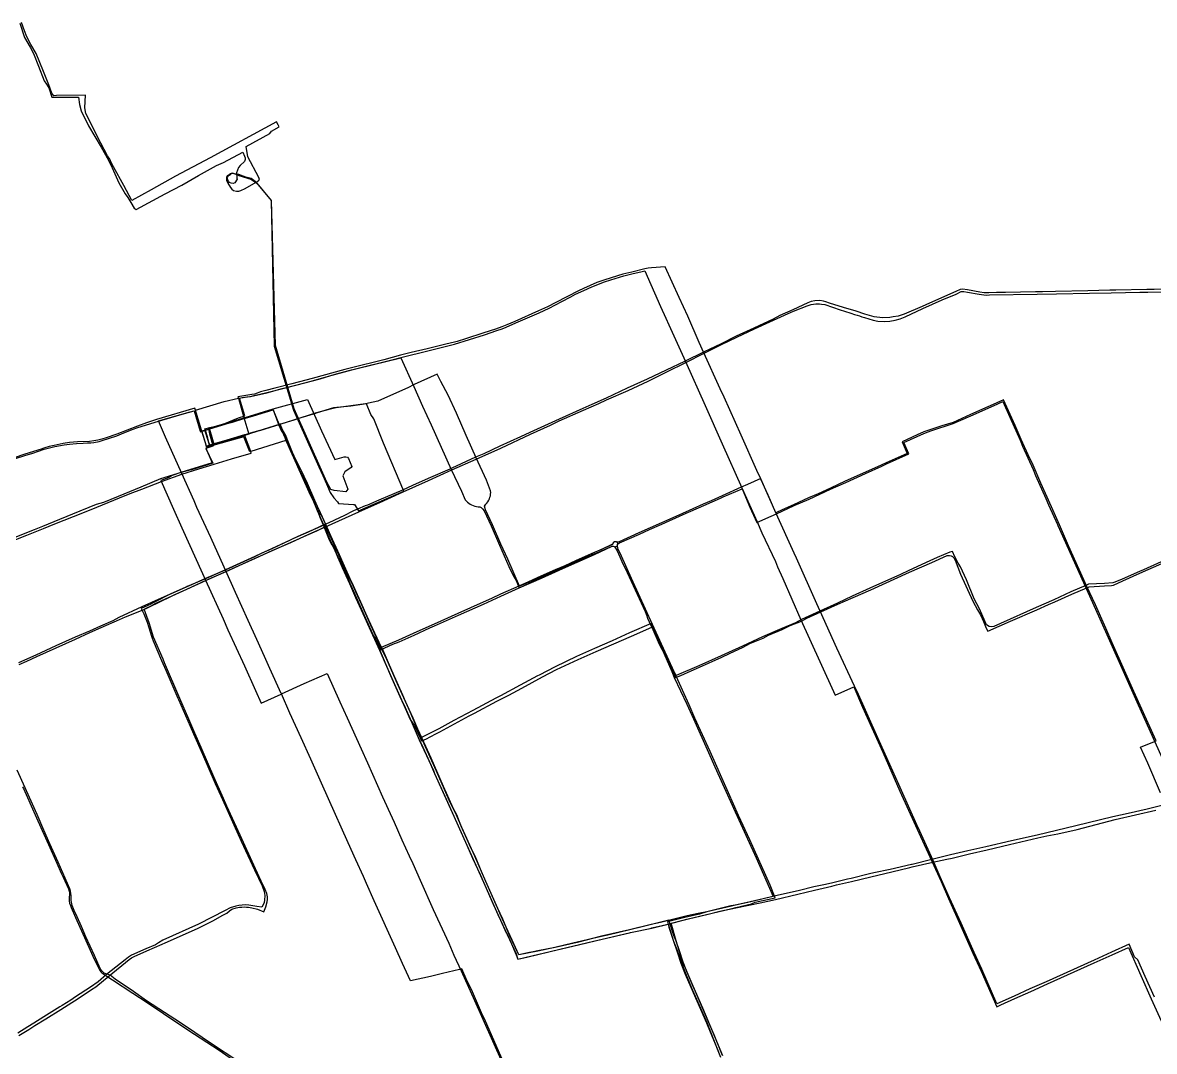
# Model space of a CAD drawing. Header units: inches. Extents: x 325170 to 367135, y 4654809 to 4689624.
# Drawn here: x 330751 to 335964, y 4684238 to 4688979 of the extents above; entities that cross this region are included whole.
import ezdxf

# ---------------------------------------------------------------- set-up
doc = ezdxf.new("R2010")
doc.units = ezdxf.units.IN
doc.header["$MEASUREMENT"] = 0
doc.layers.add('Transit_Windsor_Bus_Route', color=7, linetype='Continuous')

msp = doc.modelspace()

# ---------------------------------------------------------------- linework, layer by layer
at = {"layer": 'Transit_Windsor_Bus_Route'}
for points in [[(330738.8, 4688976.3), (330760, 4688910.5), (330785.5, 4688865.9), (330800.8, 4688835.8), (330823.6, 4688777.3), (330850.6, 4688710.2), (330860.9, 4688694.8), (330871, 4688678.8), (330885.6, 4688635.4), (331008, 4688634.7), (331012.5, 4688600.8), (331021.4, 4688571.6), (331054.9, 4688503.4), (331113.4, 4688405.1), (331140.8, 4688356.2), (331156.7, 4688323.1), (331194.4, 4688239.8), (331222.6, 4688189.1), (331235.6, 4688172.5), (331249.8, 4688149), (331264.7, 4688124.3), (331274.2, 4688117.7), (331408.3, 4688189.2), (331483.9, 4688229.8), (331561.3, 4688273.7), (331643.6, 4688319.8), (331675.9, 4688333.3), (331765.6, 4688381.4), (331773.2, 4688364), (331776.4, 4688355.2), (331776.7, 4688347.3), (331773, 4688338.3), (331752.9, 4688320), (331745.2, 4688311.6), (331735.9, 4688286.7), (331738, 4688262.1), (331738.9, 4688257.5), (331728, 4688240.9), (331720.1, 4688238), (331712.1, 4688238.3), (331704.4, 4688241.5), (331698.6, 4688248.6), (331696.5, 4688253.9), (331695.4, 4688258.7), (331692.3, 4688266.2), (331696.2, 4688274.1), (331708.9, 4688283.6), (331717.6, 4688286), (331746.1, 4688274.9), (331801.4, 4688257.5), (331829.9, 4688239.3), (331895.5, 4688158.7), (331910, 4687487.7), (331998.1, 4687192.4), (332114.8, 4686931.2), (332133.6, 4686892.1), (332155.8, 4686842.3), (332167.8, 4686813.5), (332184, 4686788.9), (332201.7, 4686769.6), (332205.7, 4686762.1), (332275, 4686758.4), (332279.5, 4686757.9), (332298, 4686728.5), (332506.1, 4686820), (332413.5, 4687041.2), (332368, 4687152.3), (332354.7, 4687172.9), (332334.1, 4687222.1), (332262.1, 4687210.5), (332183.3, 4687203.1), (332108.2, 4687179.8), (332099.5, 4687177.8), (332032.8, 4687156.9), (331935.4, 4687126.5), (331859.8, 4687103.2), (331796, 4687085), (331763.4, 4687074.6), (331677.2, 4687048.2), (331632.2, 4687034.2), (331617.4, 4687085.8)], [(330872.5, 4688691.8), (330846.5, 4688753.6), (330813.4, 4688836.6), (330789.5, 4688877.2), (330770.7, 4688913.2), (330760, 4688941.1), (330746, 4688978.7)], [(331617.4, 4687085.8), (331612.1, 4687109.8), (331646.2, 4687119.9), (331775.3, 4687159.6), (331905, 4687199.3), (332062.4, 4687242.6), (332127, 4687097.9), (332188.5, 4686965.6), (332231.8, 4686977.5), (332240, 4686978.3), (332247.7, 4686975.7), (332252, 4686969.3), (332267.8, 4686933.1), (332264.1, 4686928.3), (332235.8, 4686909), (332226.3, 4686890.5), (332249.4, 4686829.2), (332239.1, 4686816.8), (332185.7, 4686821.8), (332170.1, 4686827.8), (332152.1, 4686861.6), (332133.1, 4686902.1), (332002.1, 4687198.7), (331915.6, 4687490.8), (331897.1, 4688159.5), (331828.3, 4688242.5), (331803, 4688260.7), (331778.5, 4688267), (331746.8, 4688278.1), (331713.6, 4688282.8), (331704.7, 4688275.6), (331695.7, 4688270.6), (331690.4, 4688262.1), (331690.4, 4688252.8), (331696.2, 4688238.8), (331707.9, 4688219.5), (331714, 4688211), (331722.7, 4688205.5), (331735.7, 4688202.6), (331747.3, 4688202.6), (331755.5, 4688204.7), (331775.3, 4688213.7), (331837, 4688249.4), (331842, 4688256.3), (331839.4, 4688265.5), (331788.8, 4688360.3), (331781.2, 4688408.4), (331890, 4688467.5), (331897.6, 4688478.1), (331931.9, 4688498.5), (331928.7, 4688507.1), (331920.7, 4688521.3), (331615.1, 4688355.9), (331455.4, 4688271.5), (331343.8, 4688208.4), (331253.6, 4688159.2), (331216.8, 4688228.2), (331169.2, 4688313.4), (331159.3, 4688334.7), (331152.5, 4688349.7), (331142.7, 4688364.7), (331111.8, 4688423.8), (331042.1, 4688559.5), (331037.8, 4688586), (331040.8, 4688645), (330907.4, 4688642.7), (330894.3, 4688642), (330886.1, 4688653.7), (330872.5, 4688691.8)], [(335964.5, 4684487.2), (335921.9, 4684583.5), (335887.8, 4684659.4), (335872.7, 4684674), (335847.8, 4684731.4), (335765.5, 4684694.6), (335686.4, 4684657.9), (335465.8, 4684558.9), (335389.3, 4684525.8), (335317.6, 4684492.8), (335238.5, 4684457.6), (335169.2, 4684616.1), (335134.2, 4684693), (335073.1, 4684829.3), (335020.7, 4684945.7), (334977.6, 4685042), (334944.5, 4685117.4), (334883.4, 4685252.6), (334869.7, 4685282), (334798.5, 4685440.2), (334786.1, 4685468), (334689.7, 4685682.3), (334594, 4685896.4), (334583.1, 4685921), (334500.8, 4686095.3), (334424.9, 4686266), (334409, 4686300.7), (334315.9, 4686509.9), (334304.2, 4686533.5), (334222.2, 4686716.6), (334150.5, 4686876.1), (334132.5, 4686914.5), (334059.8, 4687077.7), (333981.7, 4687253.2), (333964.5, 4687291.3), (333889.1, 4687456.9), (333867.7, 4687504.3), (333814.5, 4687626), (333774.8, 4687711.7), (333710.8, 4687854), (333647.5, 4687849), (333631.4, 4687846.9), (333616.6, 4687844.2), (333557.1, 4687829.2), (333516, 4687819.1), (333461, 4687803.2), (333427.9, 4687792.4), (333396.2, 4687780.7), (333333.8, 4687753.2), (333311.3, 4687743.4), (333207.3, 4687688.9), (333168.1, 4687669.4), (333126.6, 4687650.3), (333018.1, 4687601.9), (332980.5, 4687585.5), (332958.3, 4687576.5), (332928.7, 4687566.4), (332874.7, 4687548.4), (332791.1, 4687521.7), (332752.5, 4687509.8), (332740, 4687506.4), (332700.9, 4687496.3), (332614.6, 4687475.7), (332540.8, 4687458), (332491.8, 4687445.8), (332414.1, 4687425.1), (332265.6, 4687388.4), (332234.4, 4687379.9), (332084.6, 4687338.1), (332054.8, 4687330.7), (331990.7, 4687314.5), (331912.1, 4687293.4), (331870.9, 4687282.8), (331846, 4687276.7), (331831.4, 4687270.4), (331818.7, 4687267.2), (331807.1, 4687264.5), (331796.8, 4687263.2), (331742.8, 4687254.8), (331744.9, 4687247.6), (331770.6, 4687159), (331793.6, 4687082.2), (331763.7, 4687073.5), (331675.3, 4687047.3), (331597.8, 4687023.5), (331593.1, 4687042), (331582.5, 4687077.4)], [(331582.5, 4687077.4), (331579, 4687087), (331575.3, 4687098.6), (331547.5, 4687192.3), (331679.3, 4687233.3), (331744.9, 4687247.6), (331747.3, 4687248.1), (331806.8, 4687257.4), (331827.5, 4687261.9), (331875.9, 4687272.7), (331946, 4687291.8), (332037.8, 4687316.1), (332120.9, 4687337.8), (332191.3, 4687358.2), (332265.6, 4687378.8), (332296.3, 4687385.5), (332446.1, 4687422.5), (332498.7, 4687436.5), (332618.1, 4687466.2), (332740.3, 4687497.6), (332877.6, 4687540), (332935.8, 4687559.3), (332959.4, 4687567.8), (332977.9, 4687574.9), (333023.1, 4687594.5), (333130, 4687641.8), (333176.3, 4687663.3), (333234.8, 4687693.4), (333276.3, 4687714.9), (333297.2, 4687726.8), (333335.9, 4687744.8), (333372.6, 4687761.4), (333430.6, 4687784.2), (333459.7, 4687794), (333520.5, 4687811.7), (333563.4, 4687822.3), (333598.1, 4687830.7), (333616.1, 4687834.2), (333688.3, 4687671.2), (333713.2, 4687616.4), (333728, 4687586.3), (333803.4, 4687416.4), (333894.7, 4687214.3), (333973, 4687037), (334063.2, 4686834.1), (334133.6, 4686678), (334156.3, 4686628), (334218.5, 4686494.6), (334228.3, 4686471.1), (334252.9, 4686416.8), (334335.7, 4686225.8), (334423.3, 4686035), (334493.2, 4685878.6), (334579.7, 4685917.3), (334619.9, 4685824.7), (334712.8, 4685615.9), (334791.6, 4685437.6), (334863.8, 4685279.1), (334886.3, 4685227.8), (334937.9, 4685114.8), (334981, 4685020.9), (335015.2, 4684942.3), (335072.9, 4684814.5), (335128.2, 4684690.1), (335165.2, 4684608.1), (335238, 4684443.5), (335255.7, 4684452), (335321.3, 4684481.6), (335395.1, 4684514.2), (335471.1, 4684549.1), (335686.7, 4684646.5), (335769.5, 4684683), (335844.9, 4684716.1), (335900.5, 4684588), (335948.6, 4684480.1), (335994.7, 4684377.9)], [(336129.7, 4687752.6), (335962.7, 4687749), (335928.7, 4687748.8), (335785.9, 4687746.3), (335758.7, 4687745.7), (335657.9, 4687743.2), (335508.4, 4687739.4), (335449, 4687738.6), (335416.6, 4687737.8), (335278.1, 4687735.4), (335235.8, 4687734.8), (335200.9, 4687734), (335179, 4687734.1), (335160.4, 4687737.1), (335103, 4687746.5), (335079.8, 4687750.1), (335069.4, 4687748.8), (335048.9, 4687739.8), (334927.7, 4687685.8), (334894.6, 4687671), (334810.8, 4687634.9), (334783, 4687626.3), (334761.3, 4687622.4), (334744.9, 4687620), (334711.8, 4687617.9), (334672.4, 4687622.6), (334629.5, 4687635.1), (334590.9, 4687648.6), (334531.1, 4687665.8), (334467.6, 4687685.9), (334451.2, 4687691.4), (334439, 4687695.7), (334422.9, 4687698), (334400.1, 4687697), (334383.4, 4687693.3), (334367.3, 4687687.7), (334298.3, 4687654.9), (334239.1, 4687628.5), (334207.7, 4687611.4), (334118.9, 4687570.7), (334038, 4687533.1), (333968.3, 4687498.4), (333890.6, 4687461.5), (333798.9, 4687416.8), (333715, 4687377.4), (333627.1, 4687335.6), (333534.9, 4687293.4), (333438.4, 4687247.8), (333373.3, 4687218.9), (333330.9, 4687199.9), (333221.7, 4687150.5), (333087.7, 4687089.1), (333044.8, 4687069.6), (332949.1, 4687026.9), (332874.8, 4686992.1), (332836.7, 4686975.7), (332727.7, 4686925.1), (332718.6, 4686921.3), (332618.6, 4686877.3), (332546.7, 4686845.1), (332500.5, 4686824.8), (332391.9, 4686777.4), (332338.8, 4686754.4), (332328.3, 4686751.8), (332293.5, 4686736.5), (332274.9, 4686728.2), (332259.2, 4686721.1), (332243, 4686711.4), (332230.9, 4686705.2), (332213.5, 4686697.9), (332158.9, 4686672.2), (332141.8, 4686665.1), (332066.2, 4686630.8), (331998.6, 4686600.8), (331982.8, 4686593.7), (331898.3, 4686554.2), (331849.7, 4686531.7), (331819.3, 4686516.9), (331684.5, 4686455.9), (331592.6, 4686416.3), (331514.4, 4686381.4), (331502.5, 4686376.5), (331344.6, 4686306.1), (331299.8, 4686285.8), (331194.6, 4686236.6), (331166.4, 4686222.5), (331110.1, 4686197.4), (331058.8, 4686174.8), (330993.4, 4686146.6), (330903.6, 4686106.3), (330812.2, 4686064.1), (330731.9, 4686028.5)], [(330734.6, 4686020.4), (330770.5, 4686036.3), (330816.7, 4686056.8), (330906, 4686097.7), (330994.2, 4686137.2), (331060.9, 4686167.5), (331112.6, 4686191.4), (331196.6, 4686228.1), (331224.3, 4686240.7), (331306, 4686271.8), (331325.9, 4686281.9), (331347.7, 4686292.7), (331367.1, 4686302.4), (331451.4, 4686342.5), (331507.2, 4686367.7), (331598, 4686409.7), (331687.3, 4686449.3), (331823.4, 4686510.5), (331901.1, 4686545.3), (331985.7, 4686583.2), (332069.9, 4686620.9), (332145.8, 4686655.5), (332299.5, 4686723.9), (332396.1, 4686767.4), (332503.4, 4686816.7), (332621.1, 4686869.1), (332728.6, 4686917.4), (332839.9, 4686967.6), (332952.9, 4687017.9), (333089.7, 4687081.5), (333182.3, 4687123.7), (333223, 4687143), (333334.2, 4687192.7), (333404.3, 4687224.1), (333439.6, 4687240.8), (333540.3, 4687284.1), (333631.5, 4687326.9), (333718.5, 4687369.7), (333805.5, 4687412.2), (333890.7, 4687456), (333970.5, 4687495.5), (334040.6, 4687529.8), (334121.3, 4687567.2), (334210, 4687607.2), (334276.5, 4687637.7), (334302.2, 4687648.5), (334365.1, 4687674), (334373.2, 4687677.2), (334382.3, 4687679.3), (334404.9, 4687682.5), (334421.8, 4687682.7), (334431.2, 4687681.4), (334445.6, 4687678.9), (334517.1, 4687655.6), (334536.8, 4687648.8), (334565.8, 4687639.9), (334582.7, 4687633.9), (334594.8, 4687630.4), (334604.9, 4687627.7), (334615.7, 4687622.9), (334627.9, 4687619.7), (334668.4, 4687607.5), (334689.6, 4687603.6), (334718.7, 4687601.2), (334745.4, 4687602.8), (334769.5, 4687607), (334792.1, 4687613.8), (334815.1, 4687623.4), (334897.9, 4687661.8), (334986.8, 4687700.9), (335050.1, 4687727.6), (335074.3, 4687739), (335086.6, 4687739.3), (335103.2, 4687736.5), (335156.8, 4687727.9), (335178.5, 4687724.3), (335189.6, 4687723), (335204, 4687723.5), (335424.2, 4687728), (335512.4, 4687729.1), (335664.1, 4687732), (335764.2, 4687733), (335897.4, 4687736.1), (335933.5, 4687736.3), (336133.7, 4687740.2)], [(331607.4, 4687048), (331590.4, 4687100.4), (331648.1, 4687117.6), (331744.7, 4687157), (331774.8, 4687166.3), (331749.2, 4687248.5), (331762.7, 4687251.7), (331783.3, 4687253.6), (331800, 4687255.9), (331818.2, 4687259.7), (331875.4, 4687273.4), (331961.4, 4687296.2), (332050.3, 4687318.9), (332080.7, 4687327.1), (332160.6, 4687349.1), (332266.7, 4687379), (332291.8, 4687384.5), (332360.9, 4687401.5), (332493.2, 4687434.3), (332552.5, 4687302.3), (332593.5, 4687210.4), (332632.6, 4687125), (332679.2, 4687021.8), (332724.4, 4686919.9), (332772.6, 4686818.9), (332789, 4686780.2), (332794.1, 4686774.4), (332799.8, 4686769.1), (332805.8, 4686764.3), (332812.3, 4686760), (332819.1, 4686756.3), (332826.2, 4686753.3), (332833.6, 4686750.8), (332841.1, 4686749.1), (332848.8, 4686747.9), (332852.6, 4686747.8), (332856.3, 4686747), (332859.9, 4686745.6), (332863.2, 4686743.7), (332866.1, 4686741.3), (332868.6, 4686738.4), (332877.1, 4686728.1), (332908.3, 4686660.1), (332947.7, 4686570.7), (332990.9, 4686472.5), (333011.2, 4686428.3), (333023.2, 4686410.6), (333038.2, 4686374.4), (333140.9, 4686419.1), (333205.5, 4686447.9), (333222.9, 4686456.1), (333304.9, 4686492.9), (333385.4, 4686528.3), (333466.1, 4686565.9), (333476.4, 4686564.9), (333489.4, 4686543.7), (333495, 4686530.4), (333501.6, 4686516.4), (333511.4, 4686495.7), (333534.9, 4686444.9), (333617.9, 4686265.1), (333626.7, 4686244.2), (333629.6, 4686234.4), (333644.9, 4686199.7), (333670.1, 4686149.7), (333715.6, 4686048.7), (333741.5, 4685988.9), (333751.3, 4685961.1), (333809.8, 4685838.3), (333840.2, 4685770), (333910.6, 4685615.3), (333939.7, 4685549.1), (334032.8, 4685342.2), (334042.6, 4685321.3), (334128.9, 4685129.5), (334207.2, 4684951.4), (334102.1, 4684927.6), (334033.1, 4684912), (334013.5, 4684908), (333901.6, 4684881.3), (333868.5, 4684870.5), (333834.4, 4684861.7), (333801.3, 4684854.6), (333721.9, 4684834.7), (333727.2, 4684810.1), (333748.6, 4684745.3), (333765, 4684697.2), (333783.3, 4684644.8), (333803.1, 4684594), (333828.8, 4684534.4), (333900.8, 4684369.9), (333917.4, 4684328.1), (333956.3, 4684235.7)], [(333974.9, 4684219.3), (333935.4, 4684313.8), (333909, 4684376.7), (333848.4, 4684516.7), (333839.4, 4684537.3), (333803.4, 4684621), (333796.5, 4684638.4), (333789.4, 4684657.2), (333775.4, 4684702.4), (333761.1, 4684746.9), (333738.3, 4684828.7), (333785.4, 4684840.6), (333909.2, 4684869.7), (333962.2, 4684883.4), (334018.3, 4684896.4), (334036, 4684900.4), (334107.9, 4684917.8), (334124.4, 4684925), (334217.8, 4684945.9), (334193.4, 4685003.3), (334100.3, 4685212.3), (334048.9, 4685324.8), (334002.4, 4685429.8), (333917.4, 4685619.2), (333847.6, 4685773.7), (333820.3, 4685834.6), (333760.6, 4685967.2), (333726.9, 4686040.2), (333652.3, 4686205.3), (333555.8, 4686416.4), (333509.2, 4686520.1), (333501.8, 4686536.6), (333494.6, 4686550.6), (333491, 4686565.7), (333491.2, 4686571.8), (333491.7, 4686579.2), (333488.3, 4686584.7), (333477.7, 4686586.1), (333470.6, 4686581), (333467.6, 4686574.4), (333382.5, 4686536), (333300.4, 4686497.6), (333218.8, 4686460.3), (333203.7, 4686453.7), (333138.6, 4686425), (333040.1, 4686381.6), (332985.3, 4686506.4), (332953.8, 4686575.4), (332915.2, 4686663.8), (332882.4, 4686733.2), (332878.4, 4686749.8), (332884.8, 4686758.8), (332889.7, 4686764.5), (332894.1, 4686770.7), (332898, 4686777.2), (332901.1, 4686784.1), (332903.6, 4686791.3), (332905.5, 4686798.6), (332906.6, 4686806.1), (332907, 4686813.7), (332906.7, 4686821.2), (332886.9, 4686869.9), (332840.3, 4686972.3), (332794.6, 4687076), (332748.8, 4687178.4), (332710.9, 4687262.6), (332676.6, 4687324.2), (332659.9, 4687359.1), (332554.6, 4687311.2), (332524.7, 4687295.4), (332487.1, 4687279.2), (332386.8, 4687234.3), (332366.2, 4687229.8), (332330.5, 4687222.3), (332194.7, 4687203.3), (332173, 4687199.1), (332097.9, 4687179.5), (331999.7, 4687146.4), (331933.6, 4687126.3), (331857.1, 4687102.8), (331795.2, 4687085), (331677.2, 4687048.2), (331612.7, 4687031.6), (331607.4, 4687048)], [(335527.2, 4686664.2), (335526.9, 4686664.5), (335501.8, 4686720.2), (335469.4, 4686791.5), (335440.8, 4686856.1), (335405.1, 4686938.9), (335382.4, 4686987.6), (335350.2, 4687057.7), (335321.8, 4687121.8), (335268.8, 4687240.6), (335207.6, 4687213.3), (335196.4, 4687208), (335116.5, 4687173.1), (335036.3, 4687136.3), (334984.7, 4687120.2), (334902.5, 4687092.6), (334870.4, 4687078.7), (334801.5, 4687046.7), (334820.1, 4687003.4), (334824.4, 4686992.8), (334728.5, 4686949.7), (334688.2, 4686932), (334540.2, 4686865.4), (334471.7, 4686832.9), (334414.8, 4686807.5), (334370.7, 4686788.3), (334300.8, 4686756.5), (334249.3, 4686733.1), (334220.9, 4686719.7), (334184.7, 4686800.5), (334151.6, 4686874), (334150.3, 4686877.1), (334089.1, 4686849.7), (334061.2, 4686837.1), (333973.5, 4686798.1), (333922.6, 4686775.2), (333885.7, 4686758.9), (333791, 4686716.5), (333745.2, 4686696.4), (333693.2, 4686673.4), (333588.4, 4686626.7), (333498.1, 4686586.3), (333489.6, 4686584.7), (333485.6, 4686586.1), (333483.1, 4686586.4), (333480.5, 4686586.6), (333477.4, 4686586.1), (333474.9, 4686584.9), (333472.8, 4686583.6), (333470.8, 4686581.6), (333467.6, 4686575.2), (333414.9, 4686549.5), (333383.3, 4686536.4), (333300.9, 4686499.8), (333248.5, 4686475.9), (333203.9, 4686456.4), (333138, 4686427.3), (333080.7, 4686400.9), (333036.9, 4686381.6), (332952.4, 4686344), (332910.7, 4686324.6), (332871.6, 4686307.9), (332754.9, 4686256.2), (332646.4, 4686206.5), (332567.3, 4686171.4), (332482.4, 4686133.1), (332401.9, 4686098.4), (332389.7, 4686128.2), (332328.5, 4686262.2), (332269.6, 4686396.7), (332242, 4686447.3), (332211.5, 4686516.9), (332180.7, 4686588), (332173.4, 4686599.7), (332147.9, 4686655.9), (332144.2, 4686665.8), (332111, 4686650.9), (332068, 4686631.3), (332019.3, 4686609.9), (331983, 4686594), (331897.8, 4686553.9), (331850.4, 4686531.6), (331821, 4686517.9), (331684.8, 4686456.5), (331593.7, 4686416), (331509.4, 4686379.4), (331503.9, 4686377.1), (331421.9, 4686340.5), (331367.4, 4686313), (331346.1, 4686301.1), (331341.1, 4686298.2), (331297.7, 4686278.4), (331308.7, 4686254.1), (331324, 4686215.8), (331331.6, 4686191.6), (331344.8, 4686151.5), (331348.1, 4686141.5), (331352.4, 4686130), (331391.3, 4686039.6), (331410.2, 4685994.7), (331465.9, 4685865.2), (331469.4, 4685859.3), (331523.2, 4685736.4), (331538.6, 4685700.9), (331578.8, 4685607.2), (331638.6, 4685472.1), (331671.3, 4685398.3), (331697.3, 4685339.4), (331724, 4685282.4), (331758.3, 4685206.2), (331818.9, 4685074.4), (331853.9, 4685000.1), (331863.6, 4684974.3), (331866.1, 4684956.8), (331865.6, 4684934.4), (331862.9, 4684923.8), (331858.8, 4684912.5), (331853.2, 4684901.7), (331829.3, 4684905), (331811.2, 4684908.4), (331793.2, 4684911.7), (331776.7, 4684912.5), (331761.5, 4684912.2), (331746.2, 4684910.3), (331732.9, 4684907.4), (331707, 4684898.9), (331683.2, 4684886.6), (331560.8, 4684823.6), (331397, 4684749.6), (331377.1, 4684738.4), (331362.5, 4684729.5), (331318.2, 4684711), (331252.4, 4684680.9), (331238.9, 4684672), (331222.8, 4684659.6), (331137.9, 4684591.7), (331099, 4684558.2), (331064.4, 4684534.2), (330995.3, 4684489.4), (330973.3, 4684474), (330933, 4684448.5), (330922.6, 4684442.4), (330849, 4684396.7), (330802, 4684367.2), (330774.4, 4684350.2), (330728.3, 4684321.5)], [(330733.9, 4684310.4), (330779.4, 4684338.9), (330807, 4684356.4), (330857.2, 4684387.9), (330927.1, 4684430), (330977.3, 4684462.9), (331002.3, 4684478.8), (331068.9, 4684522.5), (331088, 4684534.5), (331150.3, 4684585.4), (331241.4, 4684660.9), (331253.2, 4684668.2), (331264.7, 4684675.4), (331323.7, 4684700.5), (331393.9, 4684732.1), (331407, 4684737.9), (331555.8, 4684803.4), (331630.1, 4684841.6), (331670.6, 4684863.7), (331691.5, 4684875.3), (331704.5, 4684885.3), (331714.8, 4684892.7), (331734, 4684899.1), (331750.1, 4684901.9), (331760.9, 4684902.9), (331773.4, 4684903.2), (331782.4, 4684902.7), (331791.3, 4684901.9), (331806.3, 4684899.5), (331833.2, 4684892.7), (331861.3, 4684881), (331870.9, 4684904.5), (331877.4, 4684926.4), (331879.1, 4684937.3), (331879.4, 4684949.7), (331875.9, 4684964.7), (331868.3, 4684984.5), (331858.2, 4685004.2), (331850, 4685022.8), (331815.8, 4685096.3), (331753, 4685234.1), (331692, 4685367.2), (331675.9, 4685403.2), (331631.4, 4685502.6), (331573.2, 4685638.1), (331544.2, 4685703.8), (331517.1, 4685768.4), (331475.4, 4685864.1), (331404.3, 4686028.2), (331397.6, 4686044.8), (331353.4, 4686145.9), (331333.2, 4686212.1), (331322.7, 4686241.8), (331310.5, 4686275.1), (331320.2, 4686279.8), (331343.7, 4686291.1), (331362.2, 4686302), (331456.3, 4686344.5), (331507.1, 4686367.7), (331596.4, 4686408.7), (331688.2, 4686449.7), (331785.4, 4686493.7), (331822.2, 4686509.9), (331901.2, 4686545.5), (331987.3, 4686584), (332070.4, 4686620.9), (332105.5, 4686636.9), (332140.1, 4686653), (332162.7, 4686598.2), (332177.1, 4686570.7), (332182.8, 4686560.7), (332200.9, 4686519.7), (332223.3, 4686468.2), (332257.3, 4686393.9), (332284.9, 4686328.8), (332343.6, 4686198.3), (332361.4, 4686162.6), (332377.9, 4686135.9), (332398.6, 4686087.7), (332456.8, 4686113.6), (332484.9, 4686125.5), (332553.9, 4686155.7), (332626.4, 4686189.6), (332648.4, 4686198.8), (332758.4, 4686247.8), (332873.3, 4686298.8), (332953.7, 4686336.1), (333038.1, 4686374.2), (333127.7, 4686415.4), (333142.3, 4686421.1), (333206.9, 4686450.4), (333224.2, 4686457.8), (333295.9, 4686490.4), (333304.6, 4686494.6), (333385.5, 4686530.8), (333466.6, 4686566.1), (333470.8, 4686565.5), (333475.3, 4686564), (333479.3, 4686563.4), (333482.2, 4686563.5), (333484.1, 4686563.8), (333486.2, 4686564.4), (333488, 4686565.3), (333489.6, 4686566.7), (333493, 4686576.3), (333499.7, 4686580.8), (333591.5, 4686621.5), (333637.9, 4686642.5), (333694.9, 4686667.6), (333793.9, 4686712.2), (333888.7, 4686754), (333964.6, 4686787.1), (333977.9, 4686793), (334064.4, 4686830.5), (334100, 4686745.3), (334132.1, 4686674.4), (334198.2, 4686704.7), (334223.4, 4686715.1), (334305.2, 4686753.2), (334373.1, 4686782.8), (334471.8, 4686828.9), (334531.4, 4686855.2), (334542.3, 4686860.1), (334633.2, 4686901.3), (334708.1, 4686935), (334730.1, 4686945.4), (334832.8, 4686991), (334809.8, 4687043.7), (334901.1, 4687085.4), (334934.3, 4687097.3), (335036.8, 4687131.1), (335072.2, 4687146.5), (335118.4, 4687167.3), (335197.8, 4687202.4), (335242.1, 4687222.5), (335265.6, 4687233.2), (335297.3, 4687160), (335344.8, 4687054.3), (335357, 4687026.6), (335404.7, 4686919.5), (335415.8, 4686891.9), (335463.5, 4686785.8), (335475.6, 4686756.1), (335517.2, 4686665.6), (335519.3, 4686661.1), (335706.2, 4686244.5), (335882.9, 4685848.6), (335999.9, 4685589.2)], [(331612.3, 4687083.2), (331625.3, 4687034.7), (331598.1, 4687026.3), (331574.8, 4687099.8), (331544.4, 4687202.2), (331367.4, 4687150.4), (331320.9, 4687135), (331280.6, 4687118.6), (331184.6, 4687081.7), (331135.2, 4687064.5), (331116.1, 4687059.1), (331096.9, 4687054.8), (331079.2, 4687051), (331058.8, 4687049), (331004.5, 4687046.4), (330966.3, 4687043.2), (330938.2, 4687038.8), (330896.4, 4687030.2), (330873.6, 4687024.7), (330849, 4687017.2), (330836.6, 4687013.6), (330760.7, 4686989.4), (330666.9, 4686957.5)], [(330688.8, 4686584.8), (330771, 4686617.2), (330847.2, 4686646.9), (330899.4, 4686668.2), (330985.1, 4686703.1), (331089.7, 4686744.9), (331093.2, 4686746.3), (331196.5, 4686788.3), (331247, 4686808.9), (331300.1, 4686828.9), (331391.4, 4686863.8), (331484.3, 4686898.1), (331562, 4686922.6), (331634, 4686943.8), (331713.3, 4686968.4), (331803.6, 4686995), (331801.5, 4687001.8), (331773.2, 4687078.8), (331625.3, 4687034.7), (331611, 4687030.7), (331601.2, 4687068.5), (331592.4, 4687101.2), (331590.8, 4687107.2), (331613.3, 4687112.5), (331717.5, 4687138), (331774.7, 4687155.6), (331879.8, 4687187.4), (331905.6, 4687194.8), (331931.1, 4687123.4), (331942.2, 4687099.4), (331947.4, 4687090.2), (331953.8, 4687080.1), (331963.6, 4687052.4), (331964.5, 4687049.9), (331995, 4686981.9), (332023.5, 4686919.3), (332058.5, 4686843), (332090.3, 4686771.8), (332117.3, 4686709.2), (332139.8, 4686658.6), (332175.4, 4686575.2), (332201.4, 4686519.8), (332236.8, 4686442), (332256.4, 4686397.7), (332296.8, 4686307.1), (332356, 4686175.3), (332395.9, 4686087.4), (332414.6, 4686039.9), (332474, 4685905.9), (332487.9, 4685873.9), (332535.4, 4685769.7), (332577.9, 4685673.9), (332643, 4685531.8), (332648.1, 4685518.8), (332702.7, 4685396.8), (332736.8, 4685321), (332763.7, 4685263.3), (332824.8, 4685126.6), (332879.9, 4685004.2), (332939.3, 4684868.2), (332951.8, 4684842), (332982.9, 4684776.6), (333023.7, 4684686.6), (333032.6, 4684662.8), (333128.3, 4684685.1), (333285.4, 4684722.8), (333420.6, 4684755), (333465.9, 4684765.9), (333550.5, 4684785.7), (333641.7, 4684804.5), (333648.9, 4684806.4), (333730.9, 4684825.4), (333811, 4684846.3), (333985.8, 4684888.3), (334035.8, 4684899.3), (334148.2, 4684922.9), (334218.7, 4684938), (334322, 4684961.5), (334399, 4684980.9), (334478.5, 4684999.8), (334500.3, 4685005.3), (334568.1, 4685020.7), (334657.6, 4685041.8), (334754.3, 4685064.8), (334837, 4685085.5), (334848.3, 4685087.9), (334943.8, 4685110.2), (335007.5, 4685123.6), (335032, 4685128), (335112.7, 4685147.4), (335194.1, 4685166.4), (335296.6, 4685190.4), (335427.6, 4685221.2), (335468, 4685230.4), (335519.1, 4685240.6), (335608.3, 4685260.5), (335782.7, 4685305.7), (335970.8, 4685349.5)], [(330718, 4686969.6), (330761.8, 4686983.6), (330798, 4686995.3), (330850.6, 4687012.4), (330899.5, 4687025.8), (330941.7, 4687032.9), (330967.7, 4687036.6), (330999.9, 4687039.7), (331029.5, 4687041), (331050.1, 4687042.3), (331065.7, 4687042.8), (331079.5, 4687044.4), (331104.2, 4687048.5), (331117.6, 4687052.3), (331184.4, 4687074.8), (331206, 4687083.7), (331256.2, 4687103.5), (331281.9, 4687112.5), (331377.2, 4687142.7), (331475.8, 4687171), (331540.9, 4687189.5), (331570.1, 4687093.3), (331606.8, 4687104.5), (331610.2, 4687091.1), (331612.3, 4687083.2)], [(332958.1, 4684205.2), (332877.7, 4684387), (332869.5, 4684405.3), (332817.9, 4684522.2), (332797.8, 4684560.8), (332773.7, 4684617.5), (332762.9, 4684614.8), (332684.6, 4684596), (332629.3, 4684583.1), (332536.9, 4684562.4), (332500.7, 4684642.9), (332468.1, 4684715.3), (332370.8, 4684931.2), (332334.8, 4685011.4), (332321, 4685042.9), (332285.8, 4685121.2), (332250.9, 4685199), (332160.2, 4685400.9), (332127.9, 4685473.9), (332078.9, 4685583.7), (332034, 4685682.9), (331982.4, 4685796.4), (331943, 4685884.8), (331941.9, 4685887.2), (331889.8, 4686001.5), (331864.6, 4686058.1), (331829.7, 4686135.6), (331789.5, 4686223.2), (331731.3, 4686352.1), (331686.3, 4686452.6), (331651.9, 4686530.7), (331617.2, 4686605.5), (331554, 4686743.9), (331541, 4686774.3), (331484.6, 4686900.1), (331409.7, 4687067.7), (331376.9, 4687143.8), (331523.4, 4687185), (331541.2, 4687189.6), (331569, 4687096.7), (331606.8, 4687104.9), (331617, 4687068.8)], [(331603.4, 4687064.2), (331593.8, 4687100.9), (331744.5, 4687145.9), (331778, 4687156), (331814.4, 4687166.8), (331905, 4687194.6), (331930.6, 4687125.8), (331932.2, 4687121.8), (331945.7, 4687092.1), (331952.6, 4687081), (331966.3, 4687050.4), (331993.6, 4686984.8), (332024.2, 4686917.9), (332044.7, 4686871.2), (332050, 4686860.5), (332090.3, 4686772), (332102, 4686745.2), (332110.9, 4686722.5), (332118.4, 4686710.3), (332120.1, 4686701.7), (332125.5, 4686685.4), (332137.7, 4686657.1), (332163.1, 4686594.9), (332174.6, 4686571.4), (332179.8, 4686566.8), (332183.9, 4686558.5), (332201.9, 4686517.2), (332224.7, 4686464.4), (332257.3, 4686395.6), (332266.5, 4686373.2), (332284.9, 4686330.7), (332347.8, 4686191.2), (332395.1, 4686086.7), (332454.4, 4685950.2), (332489.2, 4685872.4), (332513, 4685819), (332536, 4685767.3), (332554.6, 4685741.3), (332560.3, 4685730), (332587.5, 4685668.4), (332608.4, 4685676.5), (332654.9, 4685700.9), (332672.3, 4685710), (332740.7, 4685747.9), (332808.4, 4685784.4), (332831.7, 4685796.3), (332935.7, 4685851.1), (332990.4, 4685879.1), (333049.7, 4685912), (333145.8, 4685963.3), (333209.5, 4685997.4), (333310.3, 4686043.5), (333392.6, 4686080), (333473.3, 4686116.2), (333554.8, 4686151.9), (333648.5, 4686193), (333683.3, 4686114.6), (333707, 4686068), (333728.1, 4686022.7), (333758.8, 4685960.1), (333782.2, 4685969.7), (333829.7, 4685990.7), (333869.1, 4686008.5), (333971.2, 4686054.3), (334006.8, 4686071), (334069.1, 4686100.4), (334101.1, 4686117.6), (334162.3, 4686142.2), (334186.9, 4686155.4), (334248.9, 4686182), (334286.1, 4686199.7), (334338.5, 4686220.9), (334362.5, 4686234.4), (334427.8, 4686262.7), (334505.7, 4686298.7), (334576.6, 4686328.7), (334657.3, 4686365.1), (334835.4, 4686446.2), (334938.3, 4686491.3), (335009.3, 4686522.2), (335019.9, 4686522.6), (335027.2, 4686521.8), (335034, 4686518.3), (335040.5, 4686512.5), (335046.5, 4686501.5), (335071.3, 4686436.6), (335126.8, 4686312), (335149.7, 4686273.2), (335162.6, 4686249.3), (335176.2, 4686218.9), (335189.1, 4686188.3), (335196.4, 4686175), (335300.4, 4686220.3), (335422.7, 4686273.1), (335475.6, 4686296.4), (335504.5, 4686308.8), (335584.2, 4686345.3), (335652, 4686374.7), (335662.8, 4686379.3), (335734.4, 4686382.6), (335766.6, 4686384.4), (335775.8, 4686386.7), (335817.8, 4686405.6), (335897, 4686441.3), (335997.4, 4686485.5)], [(331623.4, 4687066.6), (331612, 4687107.7), (331642.8, 4687117.1), (331773.6, 4687156.8), (331904.1, 4687197.3), (331933.5, 4687121.9), (331944.3, 4687095.8), (331959.5, 4687067.4), (331967, 4687047.1), (331983.1, 4687008), (332020, 4686927.2), (332024.7, 4686916), (332076, 4686802.9), (332090.6, 4686771.5), (332113.3, 4686720.5), (332117.6, 4686710.2), (332120.6, 4686700.1), (332139.9, 4686658.7), (332165.6, 4686595.4), (332180.8, 4686566.7), (332207.8, 4686506.4), (332231, 4686455.6), (332258.1, 4686395.6), (332266.8, 4686375.1), (332328.3, 4686236.7), (332389.4, 4686100.9), (332445.1, 4685969.2), (332488.8, 4685873), (332506.4, 4685836.8), (332563.9, 4685706.8), (332576.9, 4685673.4), (332587.2, 4685656), (332624.3, 4685571.8), (332648.4, 4685518.9), (332685.5, 4685436.9), (332737.6, 4685321.3), (332797.5, 4685188.3), (332822.5, 4685128.7), (332858.7, 4685052.9), (332917.6, 4684915.4), (332951.5, 4684841.9), (332977.7, 4684783.9), (332983.1, 4684777.7), (332998.5, 4684743.8), (333024.6, 4684683.1), (333032.5, 4684663.1), (333079.6, 4684674.1), (333224.6, 4684708.2), (333380.9, 4684745.2), (333420.6, 4684754.9), (333546.2, 4684784.4), (333550.6, 4684785.4), (333649.1, 4684805.8), (333724.3, 4684823.3), (333749.1, 4684746.3), (333766.9, 4684699.6), (333794.3, 4684621.2), (333830.7, 4684534.2), (333849.3, 4684492.4), (333902.9, 4684371), (333953.4, 4684241.7), (333964.8, 4684211.8)], [(336089.7, 4686537.2), (335914, 4686457.2), (335895.4, 4686449.6), (335815.6, 4686414.3), (335781.1, 4686399.4), (335772.2, 4686396.6), (335733.5, 4686394), (335659.9, 4686390.7), (335647.6, 4686385.1), (335578.9, 4686355), (335500, 4686319.1), (335419.8, 4686282.6), (335254.6, 4686210), (335224.4, 4686195.7), (335213.3, 4686194.2), (335202.3, 4686196.4), (335190.7, 4686204), (335158, 4686276.7), (335133, 4686322.7), (335097.9, 4686411.2), (335070.3, 4686471.3), (335059.3, 4686487.7), (335045.2, 4686516.6), (335033.6, 4686541.8), (335022, 4686537.7), (334963.4, 4686513.1), (334929.6, 4686498.2), (334833.1, 4686453.4), (334794.2, 4686435.6), (334652.9, 4686372.1), (334572.4, 4686335.4), (334504, 4686302.9), (334422.9, 4686266.5), (334337.8, 4686227.8), (334311, 4686213.4), (334248.4, 4686186.8), (334159, 4686147.6), (334066.7, 4686105), (334002.2, 4686075.9), (333968.1, 4686060.6), (333865.7, 4686014.9), (333760.6, 4685969.4), (333746.1, 4685997.3), (333710.9, 4686074.6), (333673.6, 4686158.4), (333664.7, 4686169.1), (333645.2, 4686209.7), (333546.9, 4686165.9), (333466.9, 4686129.5), (333385.1, 4686093.7), (333302.6, 4686057.5), (333203.2, 4686009.7), (333129.5, 4685971.6), (333122.5, 4685968.4), (333042.4, 4685925.7), (332951.7, 4685876.3), (332929.8, 4685865.5), (332825, 4685809.2), (332736.6, 4685762.8), (332668, 4685724.9), (332588.8, 4685684.9), (332549.6, 4685772.4), (332490.2, 4685905.2), (332429.3, 4686041.6), (332404.3, 4686093.1), (332367.2, 4686176.5), (332308.2, 4686307.8), (332267.4, 4686399.1), (332239.4, 4686445.1), (332208, 4686525.3), (332194.2, 4686553.8), (332181.9, 4686583.1), (332177.1, 4686593.1), (332148.5, 4686662.9), (332122.4, 4686719.1), (332109.9, 4686748.3), (332096.5, 4686776.9), (332062.7, 4686854.6), (332031.9, 4686919.3), (332014.8, 4686953.8), (332008.9, 4686962.7), (331996.7, 4686990.6), (331972.1, 4687051.7), (331957.3, 4687086.6), (331948.7, 4687098.1), (331942.9, 4687109.7), (331935.3, 4687127.3), (331930.6, 4687125.8), (331860.5, 4687103.3), (331799.5, 4687086.2), (331766.5, 4687076.3), (331612.2, 4687030.7), (331603.4, 4687064.2)], [(333975.8, 4684217.4), (333940.8, 4684301.9), (333883.3, 4684436.7), (333839.5, 4684538.1), (333825.2, 4684570.7), (333810.3, 4684605.3), (333793.6, 4684649.6), (333776.6, 4684701.2), (333760.6, 4684745.8), (333749.8, 4684771), (333730.6, 4684832.6), (333728.7, 4684839.3), (333727.9, 4684841.7), (333616.3, 4684814.4), (333547.2, 4684798), (333446, 4684773.9), (333416.9, 4684767.5), (333285.3, 4684735.9), (333202.8, 4684717.2), (333123.9, 4684700.3), (333036.4, 4684682.6), (333005.7, 4684750.5), (332987.3, 4684790.6), (332961.9, 4684846.4), (332926.2, 4684926.3), (332867.9, 4685059.6), (332835.5, 4685137.8), (332814.1, 4685179.6), (332804.4, 4685200), (332771.4, 4685275.9), (332751.1, 4685327.3), (332736.2, 4685355.5), (332690, 4685458.9), (332632, 4685588.9), (332590.9, 4685679.6), (332571.4, 4685723.2), (332549.3, 4685773.4), (332514.2, 4685850.8), (332502, 4685878.6), (332455.8, 4685982.1), (332406.6, 4686095.5), (332401.9, 4686101.7), (332345, 4686225.2), (332286.3, 4686355.2), (332265.8, 4686401.9), (332227.4, 4686487.3), (332210.2, 4686525.9), (332170.4, 4686613), (332149.7, 4686663.1), (332109, 4686749.2), (332046.4, 4686886.2), (332031, 4686921.6), (332012.6, 4686957), (332001.2, 4686980), (331986.2, 4687014), (331971.8, 4687052), (331963.2, 4687075.4), (331947.4, 4687101.5), (331937, 4687127.8), (331883.1, 4687110.7), (331800.2, 4687085.3), (331716.1, 4687059.6), (331633.3, 4687034.3), (331623.4, 4687066.6)], [(331617, 4687068.8), (331628.7, 4687028.7), (331595.5, 4687017), (331624, 4686949.3), (331480.3, 4686905.9), (331439.6, 4686891.9), (331424.2, 4686882.3), (331386.9, 4686868), (331445.5, 4686736.2), (331484.9, 4686650), (331580.2, 4686439.9), (331593.7, 4686410), (331674.7, 4686231.2), (331696.9, 4686180.9), (331772.3, 4686015.2), (331823.6, 4685900.7), (331849, 4685843), (331941.4, 4685884), (331943, 4685884.8), (332048, 4685932.4), (332153.3, 4685979.8), (332211.8, 4685848.3), (332245.4, 4685775.3), (332288.8, 4685679), (332310.2, 4685631.9), (332339.8, 4685567.6), (332408.9, 4685410.9), (332452.5, 4685314.4), (332462.3, 4685293.5), (332497.5, 4685213.3), (332531.4, 4685138.9), (332548, 4685103.8), (332582.4, 4685027), (332642.5, 4684891.3), (332713.4, 4684736.5), (332737.7, 4684681), (332771.6, 4684609.5), (332831.7, 4684472.5), (332864.2, 4684400.5), (332928, 4684258.9), (332953.9, 4684200.5)], [(331626.7, 4687029.4), (331599.2, 4687021.5), (331597.7, 4687026.3), (331576.2, 4687097.3), (331592.3, 4687101.1), (331592.4, 4687101.2), (331606.8, 4687104.5), (331626.7, 4687029.4)], [(336016, 4685375.1), (335930.9, 4685354.5), (335842.4, 4685334.6), (335772.1, 4685318.1), (335602.6, 4685276.8), (335512.6, 4685255.8), (335424.5, 4685234.7), (335306, 4685207.6), (335187.6, 4685181), (335104.5, 4685161.7), (335025, 4685143.5), (334938.4, 4685122.1), (334848.4, 4685099.6), (334845.2, 4685098.8), (334747.4, 4685076.5), (334671.2, 4685060.1), (334651.4, 4685055.6), (334566.8, 4685034.2), (334550.4, 4685030.6), (334476.8, 4685013.7), (334441.8, 4685006), (334395, 4684995.3), (334328.7, 4684979.7), (334212, 4684952.8), (334104.7, 4684927), (334034.8, 4684911.2), (334015.3, 4684907.3), (333902.3, 4684880.7), (333862.9, 4684872.9), (333811.5, 4684862.9), (333726, 4684841.3), (333688.7, 4684832), (333646.2, 4684821.7), (333545.7, 4684797.5), (333416.6, 4684768), (333304.4, 4684739.3), (333236.9, 4684724.2), (333203.2, 4684716.2), (333123.8, 4684700.4), (333094.2, 4684694.2), (333085.6, 4684693.6), (333035.8, 4684683.1), (332992.1, 4684777.1), (332963.2, 4684847), (332940.5, 4684896.8), (332885.1, 4685020.6), (332833.7, 4685136.8), (332774.3, 4685269), (332749.7, 4685326.7), (332715.9, 4685395.9), (332657.7, 4685529.2), (332593.3, 4685672.5), (332548.7, 4685773.1), (332535.3, 4685802.6), (332477.3, 4685931.8), (332417.1, 4686067.7), (332403.9, 4686094.2), (332353.9, 4686204.3), (332295.4, 4686336.9), (332266.5, 4686399.5), (332232.9, 4686470.6), (332207.2, 4686526), (332182.1, 4686584.4), (332173.9, 4686600.5), (332148.8, 4686662.7), (332122.7, 4686718.6), (332109.1, 4686749.3), (332095.5, 4686777), (332060.4, 4686853.7), (332031, 4686921.6), (332010, 4686961.3), (331971.4, 4687051.9), (331970.7, 4687054.6), (331963.6, 4687052.4), (331801.5, 4687001.8), (331796.9, 4687000.6), (331770.2, 4687070.5), (331626.7, 4687029.4)], [(331626.7, 4687029.4), (331627.4, 4687026.9), (331595.3, 4687016.5), (331627.7, 4686948.8), (331528.8, 4686918.4), (331481, 4686905.6), (331385.9, 4686876), (331295.7, 4686838.6), (331191.6, 4686795.2), (331123.2, 4686767.3), (331089.3, 4686757.3), (330981.5, 4686713), (330895.3, 4686677.5), (330843, 4686657.1), (330804.4, 4686641.4), (330684.3, 4686593)], [(335992.1, 4685429.6), (335932.8, 4685566.1), (335899.7, 4685639.9), (335971.7, 4685669.6), (335869.5, 4685896.6), (335820.3, 4686006.7), (335769.5, 4686121), (335739.6, 4686188.4), (335692, 4686295.1), (335652.8, 4686380.8), (335568.7, 4686567.9), (335526.9, 4686664.4)], [(331751, 4684186.4), (331611.9, 4684278.8), (331544.8, 4684325), (331477.8, 4684368.6), (331403.8, 4684417.5), (331321.9, 4684471), (331261.7, 4684513.4), (331177.3, 4684570.9), (331153.8, 4684588.8), (331127.1, 4684598.8), (331113.9, 4684610.1), (331108, 4684620.1), (331082.3, 4684680.1), (331042.8, 4684765.8), (331022.2, 4684812.5), (331001.5, 4684857.6), (330988.2, 4684887.3), (330979.1, 4684909.8), (330975, 4684932.5), (330973.9, 4684954.7), (330972, 4684975.5), (330968.2, 4684986.2), (330936.4, 4685060), (330915.3, 4685109.3), (330876.7, 4685194.6), (330849, 4685256.7), (330817.4, 4685328.9), (330762.8, 4685452.6), (330726.1, 4685533.7)], [(330750.9, 4685457.5), (330754.8, 4685449.7), (330808.8, 4685327.2), (330840.6, 4685256.3), (330869.9, 4685190.8), (330909, 4685105.2), (330928.8, 4685059.7), (330938, 4685040.1), (330962.2, 4684986.2), (330965.6, 4684976.6), (330966.9, 4684968.9), (330966.6, 4684959.6), (330966.1, 4684950.3), (330965.3, 4684939.2), (330965.3, 4684930.3), (330967.4, 4684920.6), (330971, 4684910.1), (330974.9, 4684900.6), (330994.5, 4684855.3), (331014.2, 4684810.9), (331036, 4684763.1), (331073.9, 4684676), (331105.3, 4684613.3), (331111.2, 4684604.2), (331115.7, 4684600.1), (331125.2, 4684593.4), (331139.5, 4684584.2), (331164.9, 4684568.2), (331259, 4684505.5), (331324.3, 4684463.5), (331399.2, 4684412.3), (331494, 4684350), (331542.1, 4684317), (331655.6, 4684242.7), (331752.8, 4684176.2)]]:
    msp.add_lwpolyline(points, dxfattribs=at)

doc.saveas('drawing.dxf')
